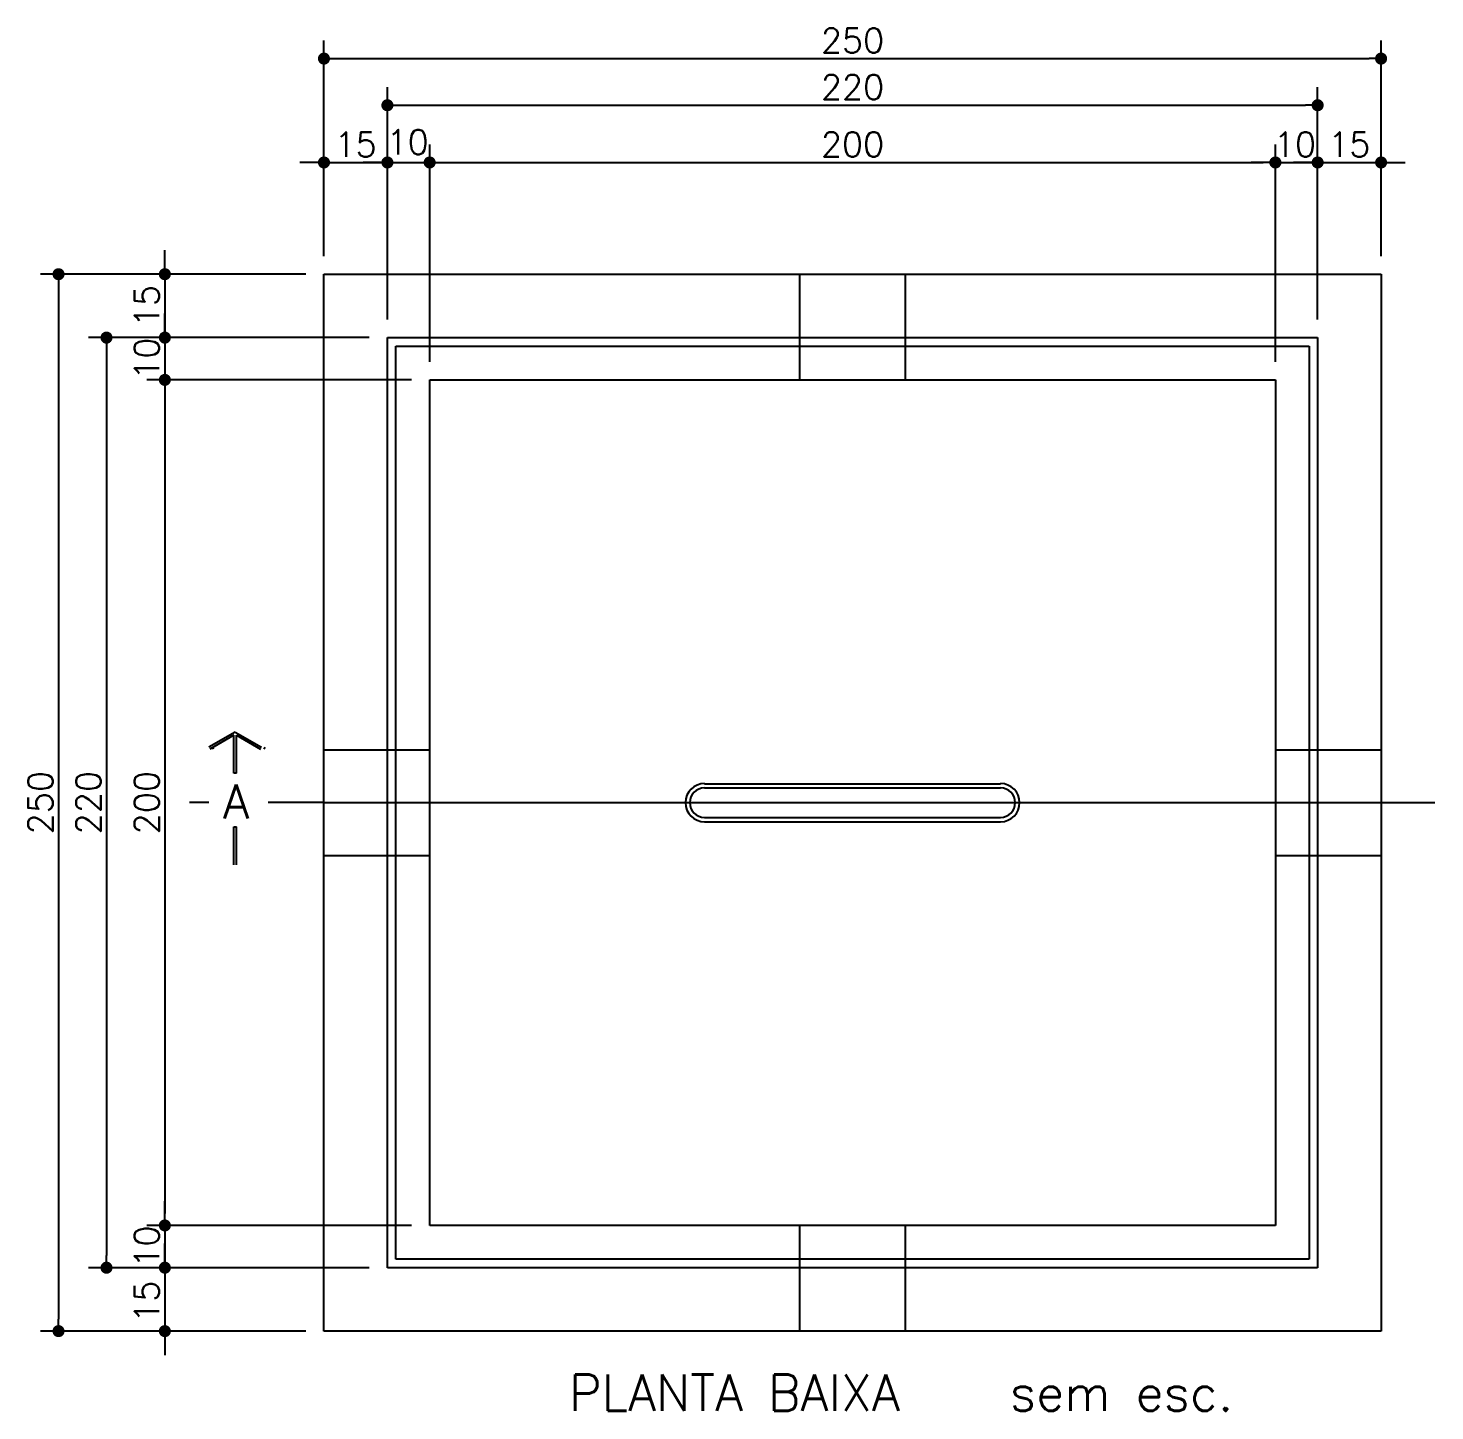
# Model space of a CAD drawing. Extents: x -115 to 23, y 4 to 69.
# Drawn here: x -1.04 to 10.6, y 40.24 to 51.69 of the extents above; entities that cross this region are included whole.
import ezdxf
from ezdxf.enums import TextEntityAlignment as Align

# ---------------------------------------------------------------- set-up
doc = ezdxf.new("R2010")
doc.units = 0
doc.header["$MEASUREMENT"] = 0
for name, color, linetype in [('DETALHES', 6, 'CONTINUOUS'), ('nivel', 4, 'CONTINUOUS'), ('PAR', 4, 'CONTINUOUS')]:
    doc.layers.add(name, color=color, linetype=linetype)
doc.styles.add('ROMANS', font='romans.shx', dxfattribs={"height": 0.2})

# ---------------------------------------------------------------- blocks, each defined once
blk = doc.blocks.new('DOT')
at = {"layer": 'PAR', "color": 0, "linetype": 'ByBlock'}
blk.add_line((-0.5, 0), (-1, 0), dxfattribs=at)
at = {"layer": 'PAR', "color": 0, "linetype": 'ByBlock', "const_width": 0.5}
blk.add_lwpolyline([(-0.25, 0, 1), (0.25, 0, 1)], format="xyb", close=True, dxfattribs=at)

msp = doc.modelspace()

# ---------------------------------------------------------------- linework, layer by layer
at = {"layer": 'DETALHES', "color": 2}
for p, q in [((1.408, 49.802), (1.408, 51.587)), ((10.158, 49.802), (10.158, 51.587)), ((1.508, 51.437), (10.058, 51.437)), ((1.933, 49.277), (1.933, 51.201)), ((9.633, 49.277), (9.633, 51.201)), ((2.033, 51.051), (9.533, 51.051)), ((1.408, 49.802), (1.408, 50.727)), ((1.933, 49.277), (1.933, 50.727)), ((1.933, 49.277), (1.933, 50.727)), ((2.283, 48.927), (2.283, 50.727)), ((2.283, 48.927), (2.283, 50.727)), ((9.283, 48.927), (9.283, 50.727)), ((9.283, 48.927), (9.283, 50.727)), ((9.633, 49.277), (9.633, 50.727)), ((9.633, 49.277), (9.633, 50.727)), ((10.158, 49.802), (10.158, 50.727)), ((1.308, 50.577), (1.208, 50.577)), ((1.408, 50.577), (1.933, 50.577)), ((1.833, 50.577), (1.733, 50.577)), ((1.933, 50.577), (2.283, 50.577)), ((2.033, 50.577), (2.133, 50.577)), ((2.383, 50.577), (9.183, 50.577)), ((2.383, 50.577), (2.483, 50.577)), ((9.183, 50.577), (9.083, 50.577)), ((9.283, 50.577), (9.633, 50.577)), ((9.533, 50.577), (9.433, 50.577)), ((9.633, 50.577), (10.158, 50.577)), ((9.733, 50.577), (9.833, 50.577)), ((10.258, 50.577), (10.358, 50.577)), ((0.091, 49.752), (0.091, 49.852)), ((1.258, 49.652), (-0.939, 49.652)), ((1.258, 49.652), (-0.059, 49.652)), ((0.091, 49.652), (0.091, 49.127)), ((-0.789, 49.552), (-0.789, 41.002)), ((0.091, 49.227), (0.091, 49.327)), ((1.783, 49.127), (-0.542, 49.127)), ((-0.392, 49.027), (-0.392, 41.527)), ((1.783, 49.127), (-0.059, 49.127)), ((1.783, 49.127), (-0.059, 49.127)), ((0.091, 49.127), (0.091, 48.777)), ((0.091, 49.027), (0.091, 48.927)), ((2.003, 49.057), (9.563, 49.057)), ((2.003, 41.497), (2.003, 49.057)), ((9.563, 49.057), (9.563, 41.497)), ((2.133, 48.777), (-0.059, 48.777)), ((2.133, 48.777), (-0.059, 48.777)), ((0.091, 48.677), (0.091, 48.577)), ((0.091, 48.677), (0.091, 41.877)), ((4.558, 45.399), (7.008, 45.399)), ((4.558, 45.154), (7.008, 45.154)), ((0.091, 41.877), (0.091, 41.977)), ((2.133, 41.777), (-0.059, 41.777)), ((2.133, 41.777), (-0.059, 41.777)), ((0.091, 41.777), (0.091, 41.427)), ((0.091, 41.527), (0.091, 41.627)), ((9.563, 41.497), (2.003, 41.497)), ((1.783, 41.427), (-0.542, 41.427)), ((1.783, 41.427), (-0.059, 41.427)), ((1.783, 41.427), (-0.059, 41.427)), ((0.091, 41.427), (0.091, 40.902)), ((0.091, 41.327), (0.091, 41.227)), ((1.258, 40.902), (-0.939, 40.902)), ((1.258, 40.902), (-0.059, 40.902)), ((0.091, 40.802), (0.091, 40.702))]:
    msp.add_line(p, q, dxfattribs=at)
at = {"layer": 'DETALHES', "color": 6}
for p, q in [((1.408, 49.652), (10.158, 49.652)), ((1.408, 40.902), (1.408, 49.652)), ((10.158, 49.652), (10.158, 40.902)), ((1.933, 49.127), (9.633, 49.127)), ((1.933, 41.427), (1.933, 49.127)), ((9.633, 49.127), (9.633, 41.427)), ((0.673, 45.862), (0.455, 45.736)), ((0.663, 45.836), (0.464, 45.721)), ((0.663, 45.522), (0.663, 45.836)), ((0.673, 45.862), (0.891, 45.736)), ((0.683, 45.836), (0.882, 45.721)), ((0.683, 45.736), (0.683, 45.836)), ((0.484, 45.736), (0.492, 45.721)), ((0.683, 45.522), (0.683, 45.736)), ((0.919, 45.736), (0.91, 45.721)), ((0.683, 45.522), (0.663, 45.522)), ((0.663, 44.763), (0.663, 45.077)), ((0.663, 45.077), (0.683, 45.077)), ((0.683, 44.977), (0.683, 45.077)), ((0.683, 44.763), (0.683, 44.977)), ((9.633, 41.427), (1.933, 41.427)), ((10.158, 40.902), (1.408, 40.902))]:
    msp.add_line(p, q, dxfattribs=at)
at = {"layer": 'DETALHES', "color": 9}
for p, q in [((5.345, 49.652), (5.345, 48.777)), ((6.22, 49.652), (6.22, 48.777)), ((2.283, 48.777), (9.283, 48.777)), ((2.283, 41.777), (2.283, 48.777)), ((9.283, 48.777), (9.283, 41.777)), ((1.408, 45.714), (2.283, 45.714)), ((9.283, 45.714), (10.158, 45.714)), ((1.408, 44.839), (2.283, 44.839)), ((9.283, 44.839), (10.158, 44.839)), ((9.283, 41.777), (2.283, 41.777)), ((5.345, 41.777), (5.345, 40.902)), ((6.22, 41.777), (6.22, 40.902))]:
    msp.add_line(p, q, dxfattribs=at)
at = {"layer": 'DETALHES'}
for p, q in [((4.558, 45.434), (7.008, 45.434)), ((4.558, 45.119), (7.008, 45.119))]:
    msp.add_line(p, q, dxfattribs=at)
at = {"layer": 'DETALHES', "color": 4}
for p, q in [((0.456, 45.277), (0.296, 45.277)), ((1.408, 45.277), (0.946, 45.277)), ((1.408, 45.277), (10.158, 45.277)), ((10.158, 45.277), (10.603, 45.277))]:
    msp.add_line(p, q, dxfattribs=at)
at = {"layer": 'DETALHES'}
for centre, start, end in [((4.558, 45.277), 90, 270), ((7.008, 45.277), 270, 90)]:
    msp.add_arc(centre, 0.158, start, end, dxfattribs=at)
at = {"layer": 'DETALHES', "color": 2}
for centre, start, end in [((4.558, 45.277), 90, 270), ((7.008, 45.277), 270, 90)]:
    msp.add_arc(centre, 0.122, start, end, dxfattribs=at)

# ---------------------------------------------------------------- block references
at = {"layer": 'DETALHES', "color": 2, "yscale": 0.09999999962747097, "zscale": 0.1}
for p, xscale, rotation in [((1.408, 51.437), 0.09999999997671694, 180), ((1.933, 51.051), 0.09999999997671694, 180), ((1.933, 50.577), 0.09999999997671694, 180), ((2.283, 50.577), 0.09999999997671694, 180), ((2.283, 50.577), 0.09999999997671694, 180), ((9.633, 50.577), 0.09999999997671694, 180), ((10.158, 50.577), 0.09999999997671694, 180), ((0.091, 49.652), 0.09999999962747097, 270), ((-0.789, 49.652), 0.09999999962747097, 90), ((-0.392, 49.127), 0.09999999962747097, 90), ((0.091, 49.127), 0.09999999962747097, 270), ((0.091, 49.127), 0.09999999962747097, 90), ((0.091, 48.777), 0.09999999962747097, 90), ((0.091, 48.777), 0.09999999962747097, 90), ((0.091, 41.777), 0.09999999962747097, 270), ((0.091, 41.777), 0.09999999962747097, 270), ((-0.392, 41.427), 0.09999999962747097, 270), ((0.091, 41.427), 0.09999999962747097, 270), ((0.091, 41.427), 0.09999999962747097, 90), ((-0.789, 40.902), 0.09999999962747097, 270), ((0.091, 40.902), 0.09999999962747097, 90)]:
    msp.add_blockref('DOT', p, dxfattribs=dict(at, xscale=xscale, rotation=rotation))
at = {"layer": 'DETALHES', "color": 2, "xscale": 0.09999999997671694, "yscale": 0.09999999962747097, "zscale": 0.1}
for p in [(10.158, 51.437), (9.633, 51.051), (1.408, 50.577), (1.933, 50.577), (9.283, 50.577), (9.283, 50.577), (9.633, 50.577)]:
    msp.add_blockref('DOT', p, dxfattribs=at)

# ---------------------------------------------------------------- texts
at = {"layer": 'DETALHES', "color": 4, "style": 'ROMANS'}
msp.add_text('A', height=0.28, dxfattribs=at).set_placement((0.681, 45.286), align=Align.MIDDLE)
at = {"layer": 'DETALHES', "color": 2, "style": 'ROMANS'}
msp.add_text('PLANTA BAIXA   sem esc.', height=0.3, dxfattribs=at).set_placement((3.437, 40.242))
at = {"layer": 'nivel', "color": 3, "style": 'ROMANS'}
for s, p in [('250', (5.783, 51.587)), ('220', (5.783, 51.201)), ('15', (1.67, 50.727)), ('10', (2.101, 50.746)), ('200', (5.783, 50.727)), ('10', (9.445, 50.727)), ('15', (9.895, 50.727))]:
    msp.add_text(s, height=0.204, dxfattribs=at).set_placement(p, align=Align.MIDDLE)
for s, p in [('15', (-0.059, 49.389)), ('10', (-0.059, 48.952)), ('250', (-0.939, 45.277)), ('220', (-0.542, 45.277)), ('200', (-0.059, 45.277)), ('10', (-0.059, 41.602)), ('15', (-0.059, 41.145))]:
    msp.add_text(s, height=0.204, rotation=90, dxfattribs=at).set_placement(p, align=Align.MIDDLE)

doc.saveas('drawing.dxf')
